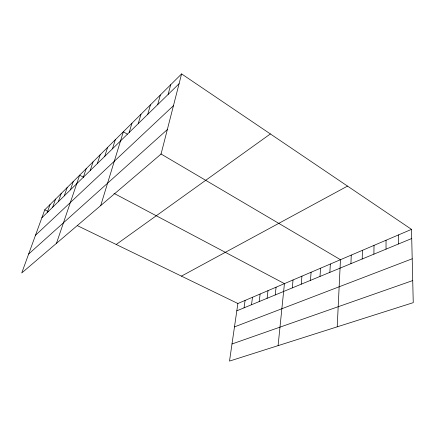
<?xml version="1.0" encoding="UTF-8"?>
<svg xmlns="http://www.w3.org/2000/svg" width="435" height="435" viewBox="0 0 435 435"><rect width="100%" height="100%" fill="white"/><g stroke="black" fill="none" stroke-linecap="round" stroke-linejoin="round"><path stroke-width="0.65" d="M386.024 249.146L386.046 240.234M373.888 254.16L374.018 245.373M362.197 258.994L362.431 250.321M350.931 263.653L351.252 255.095M337.212 326.832L340.464 259.7L160.885 153.908M329.86 272.364L330.35 264.023M320.002 276.437L320.562 268.199M310.465 280.379L311.096 272.245M301.237 284.196L301.928 276.16M292.298 287.894L293.043 279.95M278.085 345.64L284.436 283.625L113.986 193.363M275.235 294.946L276.089 287.192M267.09 298.312L267.993 290.651M259.184 301.58L260.13 294.006M251.512 304.756L252.496 297.268M244.057 307.833L245.084 300.433M411.505 229.365L237.88 303.51L229.511 361.094L413.25 302.646L411.505 229.365L181.596 73.906L44.761 209.817L21.75 272.962L161.048 154.088L181.596 73.906M168.117 94.444L170.705 84.727M157.682 104.639L160.33 95.031M147.737 114.351L150.434 104.857M138.248 123.622L140.989 114.242M129.184 132.474L131.963 123.208M100.708 205.581L123.328 131.783L127.422 134.197M112.464 148.808L115.291 139.76M104.737 156.355L107.586 147.416M97.32 163.603L100.186 154.768M90.192 170.563L93.068 161.836M83.335 177.257L86.228 168.633M56.474 243.334L79.638 175.174L83.754 177.355M70.388 189.905L73.292 181.477M64.271 195.88L67.175 187.556M58.366 201.644L61.275 193.417M52.673 207.207L55.577 199.072M47.176 212.579L50.079 204.537M41.863 217.766L179.079 83.737M35.474 235.302L173.451 105.689M28.639 254.056L167.334 129.57M116.221 244.486L270.38 133.936M181.433 276.127L347.521 186.098M236.814 310.829L411.722 238.521M234.481 326.897L412.206 258.787M231.996 343.982L412.723 280.57M44.761 209.817L48.339 211.557M77.381 225.645L237.88 303.51M398.531 234.905L398.629 243.937"/></g></svg>
